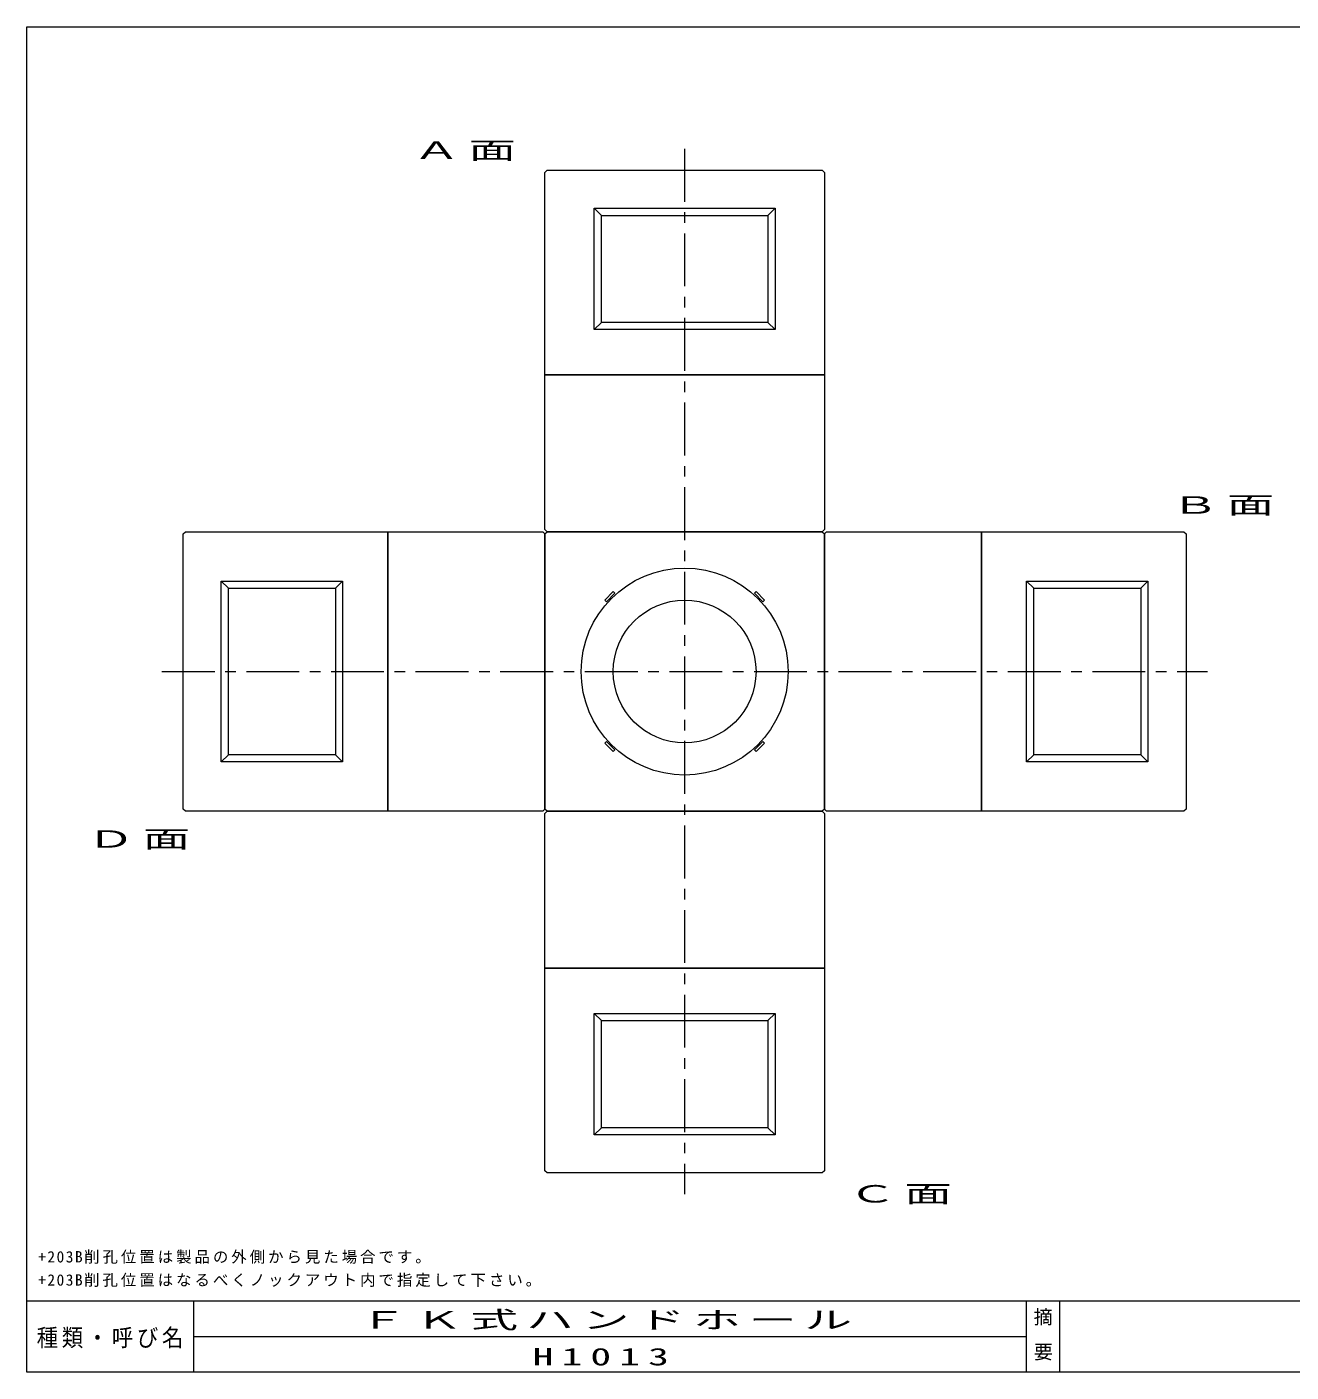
# Model space of a CAD drawing. Units: millimetres, scale not verified. Extents: x -4060 to 4060, y -2828 to 2828.
# Drawn here: x -4060 to 1254, y -2828 to 2828 of the extents above; entities that cross this region are included whole.
import ezdxf
from ezdxf.enums import TextEntityAlignment as Align

# ---------------------------------------------------------------- set-up
doc = ezdxf.new("R2010")
doc.units = ezdxf.units.MM
doc.header["$LTSCALE"] = 7
doc.linetypes.add('USER2', pattern=[50.8, 31.75, -6.35, 6.35, -6.35])
for name, color, linetype, lineweight in [('0-3_LATER', 7, 'Continuous', 18), ('0-4_CENTER', 7, 'USER2', 18), ('0-5_TXT', 7, 'Continuous', 18), ('0-7_LAYER', 7, 'Continuous', 18)]:
    doc.layers.add(name, color=color, linetype=linetype, lineweight=lineweight)
doc.styles.add('ＭＳ ゴシック', font='')
doc.styles.get('ＭＳ ゴシック').set_extended_font_data('MS Gothic')

msp = doc.modelspace()

# ---------------------------------------------------------------- linework, layer by layer
at = {"layer": '0-3_LATER'}
for points in [[(-1588.705, 446.336), (-1595.776, 453.407), (-1631.132, 418.052), (-1624.061, 410.981)], [(-966.451, 410.981), (-959.38, 418.052), (-994.736, 453.407), (-1001.807, 446.336)], [(-1624.061, -175.918), (-1631.132, -182.989), (-1595.776, -218.344), (-1588.705, -211.273)], [(-1001.807, -211.273), (-994.736, -218.344), (-959.38, -182.989), (-966.451, -175.918)]]:
    msp.add_lwpolyline(points, close=True, dxfattribs=at)
for radius in [435, 300]:
    msp.add_circle((-1295.256, 117.532), radius, dxfattribs=at)
at = {"layer": '0-4_CENTER'}
for p, q in [((-1295.256, 2315.032), (-1295.256, -2079.968)), ((-3492.756, 117.532), (902.244, 117.532))]:
    msp.add_line(p, q, dxfattribs=at)
at = {"layer": '0-7_LAYER'}
for p, q in [((-1645.256, 2035.032), (-1675.256, 2065.032)), ((-1645.256, 1585.032), (-1675.256, 1555.032)), ((-915.256, 1555.032), (-945.256, 1585.032)), ((-2732.756, 497.532), (-2762.756, 467.532)), ((172.244, 467.532), (142.244, 497.532)), ((622.244, 467.532), (652.244, 497.532)), ((-3212.756, -232.468), (-3242.756, -262.468)), ((-2762.756, -232.468), (-2732.756, -262.468)), ((142.244, -262.468), (172.244, -232.468)), ((-1675.256, -1319.968), (-1645.256, -1349.968)), ((-945.256, -1349.968), (-915.256, -1319.968)), ((-1675.256, -1829.968), (-1645.256, -1799.968)), ((-945.256, -1799.968), (-915.256, -1829.968)), ((-4060, -2527.5), (4060, -2527.5)), ((-3360, -2527.5), (-3360, -2827.5)), ((140, -2527.5), (140, -2827.5)), ((280, -2527.5), (280, -2827.5)), ((-3360, -2677.5), (140, -2677.5))]:
    msp.add_line(p, q, dxfattribs=at)
for points in [[(-4060, -2827.5), (-4060, 2827.5), (4060, 2827.5), (4060, -2827.5)], [(4060, -2827.5), (-4060, -2827.5), (-4060, 2827.5), (4060, 2827.5)], [(-707.756, 2216.032), (-707.756, 1365.032), (-1882.756, 1365.032), (-1882.756, 2216.032), (-1873.756, 2225.032), (-716.756, 2225.032)], [(-915.256, 2065.032), (-915.256, 1555.032), (-1675.256, 1555.032), (-1675.256, 2065.032)], [(-707.756, 1365.032), (-707.756, 714.032), (-716.756, 705.032), (-1873.756, 705.032), (-1882.756, 714.032), (-1882.756, 1365.032)], [(-3393.756, 705.032), (-2542.756, 705.032), (-2542.756, -469.968), (-3393.756, -469.968), (-3402.756, -460.968), (-3402.756, 696.032)], [(-2542.756, 705.032), (-1891.756, 705.032), (-1882.756, 696.032), (-1882.756, -460.968), (-1891.756, -469.968), (-2542.756, -469.968)], [(-1882.756, -460.968), (-1882.756, 696.032), (-1873.756, 705.032), (-716.756, 705.032), (-707.756, 696.032), (-707.756, -460.968), (-716.756, -469.968), (-1873.756, -469.968)], [(-47.756, -469.968), (-698.756, -469.968), (-707.756, -460.968), (-707.756, 696.032), (-698.756, 705.032), (-47.756, 705.032)], [(803.244, -469.968), (-47.756, -469.968), (-47.756, 705.032), (803.244, 705.032), (812.244, 696.032), (812.244, -460.968)], [(-3242.756, 497.532), (-2732.756, 497.532), (-2732.756, -262.468), (-3242.756, -262.468)], [(652.244, -262.468), (142.244, -262.468), (142.244, 497.532), (652.244, 497.532)], [(-1882.756, -1129.968), (-1882.756, -478.968), (-1873.756, -469.968), (-716.756, -469.968), (-707.756, -478.968), (-707.756, -1129.968)], [(-1882.756, -1980.968), (-1882.756, -1129.968), (-707.756, -1129.968), (-707.756, -1980.968), (-716.756, -1989.968), (-1873.756, -1989.968)], [(-1675.256, -1829.968), (-1675.256, -1319.968), (-915.256, -1319.968), (-915.256, -1829.968)], [(-1645.256, -1799.968), (-1645.256, -1349.968), (-945.256, -1349.968), (-945.256, -1799.968)]]:
    msp.add_lwpolyline(points, close=True, dxfattribs=at)
for points in [[(-915.256, 2065.032), (-945.256, 2035.032), (-945.256, 1585.032), (-1645.256, 1585.032), (-1645.256, 2035.032), (-945.256, 2035.032)], [(-3242.756, 497.532), (-3212.756, 467.532), (-2762.756, 467.532), (-2762.756, -232.468), (-3212.756, -232.468), (-3212.756, 467.532)], [(652.244, -262.468), (622.244, -232.468), (172.244, -232.468), (172.244, 467.532), (622.244, 467.532), (622.244, -232.468)]]:
    msp.add_lwpolyline(points, dxfattribs=at)

# ---------------------------------------------------------------- texts
at = {"layer": '0-5_TXT', "attachment_point": 7, "style": 'ＭＳ ゴシック'}
for s, insert, char_height in [('\\T1.17;\\W2;Ａ面', (-2437.788, 2264.469), 73.31), ('\\T1.17;\\W2;Ｂ面', (749.713, 772.84), 73.31), ('\\T1.17;\\W2;Ｄ面', (-3806.891, -631.11), 73.31), ('\\T1.17;\\W2;Ｃ面', (-606.057, -2122.738), 73.31), ('\\T1.19;+203B削孔位置は製品の外側から見た場合です。', (-4012.497, -2372.089), 47.65), ('\\T1.19;+203B削孔位置はなるべくノックアウト内で指定して下さい。', (-4012.497, -2469.589), 47.65), ('\\T1.17;\\W2;ＦＫ式ハンドホール', (-2663.333, -2652.5), 73.31), ('\\T1.39;\\W1.75;H1013', (-1934.142, -2800.449), 73.31)]:
    msp.add_mtext(s, dxfattribs=dict(at, insert=insert, char_height=char_height))
at = {"layer": '0-7_LAYER', "style": 'ＭＳ ゴシック'}
for s, p in [('摘', (171.905, -2642.5)), ('要', (172.667, -2789.833))]:
    msp.add_text(s, height=58.65, dxfattribs=at).set_placement(p, align=Align.BOTTOM_LEFT)
at = {"layer": '0-7_LAYER', "insert": (-4019, -2727.5), "char_height": 73.31, "attachment_point": 7, "style": 'ＭＳ ゴシック'}
msp.add_mtext('\\T1.17;\\W0.9;種類・呼び名', dxfattribs=at)

doc.saveas('drawing.dxf')
